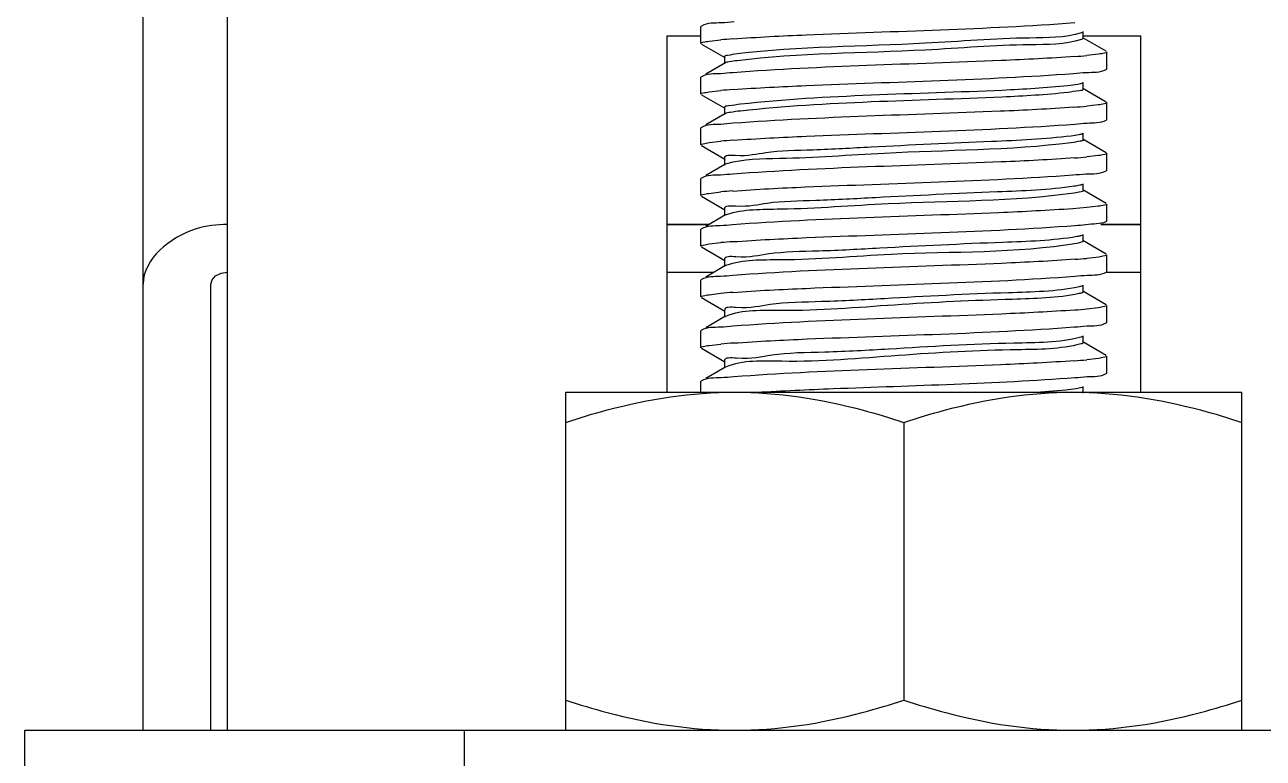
# Model space of a CAD drawing. Extents: x 69728788 to 150676229, y 20327566 to 43663798.
# Drawn here: x 75456034.6 to 75456201.4, y 20754355.6 to 20754454.4 of the extents above; entities that cross this region are included whole.
import ezdxf

# ---------------------------------------------------------------- set-up
doc = ezdxf.new("R2010")
doc.units = 0
doc.header["$LTSCALE"] = 1000
doc.header["$MEASUREMENT"] = 0
doc.layers.get('0').update_dxf_attribs({"linetype": 'CONTINUOUS'})
doc.layers.add('02___PRT_ALL_AXES', color=7, linetype='CONTINUOUS')

msp = doc.modelspace()

# ---------------------------------------------------------------- linework, layer by layer
at = {"color": 7, "linetype": 'Continuous'}
for p, q in [((75456061.92, 20754359.35), (75456061.92, 20755989.44)), ((75456050.54, 20754359.35), (75456050.54, 20755897.81)), ((75456125.73, 20754454.22), (75456125.67, 20754454.15)), ((75456125.67, 20754451.87), (75456125.67, 20754454.15)), ((75456177.08, 20754453.38), (75456176.92, 20754453.31)), ((75456177.15, 20754452.55), (75456177.15, 20754453.46)), ((75456121.12, 20754404.89), (75456121.12, 20754452.91)), ((75456125.73, 20754451.79), (75456128.9, 20754449.96)), ((75456126.76, 20754452.18), (75456128.36, 20754452.36)), ((75456180.24, 20754450.81), (75456177.08, 20754452.64)), ((75456184.86, 20754452.91), (75456184.86, 20754404.89)), ((75456128.82, 20754450.05), (75456128.82, 20754449.14)), ((75456179.21, 20754450.42), (75456177.62, 20754450.24)), ((75456180.31, 20754448.45), (75456180.31, 20754450.73)), ((75456128.9, 20754449.22), (75456126.31, 20754447.72)), ((75456180.24, 20754448.38), (75456180.31, 20754448.45)), ((75456125.73, 20754447.39), (75456125.67, 20754447.32)), ((75456125.67, 20754445.04), (75456125.67, 20754447.32)), ((75456177.15, 20754445.72), (75456177.15, 20754446.63)), ((75456125.73, 20754444.96), (75456128.9, 20754443.13)), ((75456126.77, 20754445.35), (75456128.36, 20754445.53)), ((75456180.24, 20754443.98), (75456177.08, 20754445.81)), ((75456179.17, 20754443.59), (75456177.63, 20754443.42)), ((75456180.31, 20754441.62), (75456180.31, 20754443.9)), ((75456128.9, 20754442.39), (75456126.31, 20754440.89)), ((75456128.82, 20754443.22), (75456128.82, 20754442.31)), ((75456180.24, 20754441.55), (75456180.31, 20754441.62)), ((75456125.73, 20754440.56), (75456125.67, 20754440.49)), ((75456125.67, 20754438.21), (75456125.67, 20754440.49)), ((75456126.77, 20754438.52), (75456128.36, 20754438.7)), ((75456180.24, 20754437.15), (75456177.08, 20754438.98)), ((75456177.15, 20754438.89), (75456177.15, 20754439.8)), ((75456125.73, 20754438.13), (75456128.9, 20754436.3)), ((75456179.22, 20754436.76), (75456177.62, 20754436.58)), ((75456180.31, 20754434.79), (75456180.31, 20754437.07)), ((75456128.9, 20754435.56), (75456126.31, 20754434.06)), ((75456128.82, 20754436.39), (75456128.82, 20754435.48)), ((75456129.09, 20754435.64), (75456128.9, 20754435.56)), ((75456125.73, 20754433.73), (75456125.67, 20754433.66)), ((75456125.67, 20754431.38), (75456125.67, 20754433.66)), ((75456180.24, 20754434.72), (75456180.31, 20754434.79)), ((75456126.74, 20754431.68), (75456128.36, 20754431.87)), ((75456180.24, 20754430.32), (75456177.08, 20754432.15)), ((75456177.15, 20754432.06), (75456177.15, 20754432.97)), ((75456125.73, 20754431.3), (75456128.9, 20754429.47)), ((75456180.31, 20754427.96), (75456180.31, 20754430.24)), ((75456128.9, 20754428.73), (75456126.31, 20754427.23)), ((75456128.82, 20754429.56), (75456128.82, 20754428.65)), ((75456129.03, 20754428.79), (75456128.9, 20754428.73)), ((75456177.64, 20754429.76), (75456175.77, 20754429.61)), ((75456179.18, 20754429.93), (75456177.64, 20754429.76)), ((75456126.74, 20754427.48), (75456121.12, 20754427.48)), ((75456125.73, 20754426.9), (75456125.67, 20754426.83)), ((75456125.67, 20754424.55), (75456125.67, 20754426.83)), ((75456184.86, 20754427.48), (75456179.54, 20754427.48)), ((75456180.24, 20754427.89), (75456180.31, 20754427.96)), ((75456126.77, 20754424.86), (75456128.36, 20754425.04)), ((75456180.24, 20754423.49), (75456177.08, 20754425.32)), ((75456177.15, 20754425.23), (75456177.15, 20754426.14)), ((75456125.73, 20754424.47), (75456128.9, 20754422.64)), ((75456180.31, 20754421.13), (75456180.31, 20754423.41)), ((75456128.9, 20754421.9), (75456126.31, 20754420.4)), ((75456128.82, 20754422.73), (75456128.82, 20754421.82)), ((75456128.98, 20754421.94), (75456128.9, 20754421.9)), ((75456179.23, 20754423.1), (75456177.62, 20754422.92)), ((75456121.12, 20754421.04), (75456127.41, 20754421.04)), ((75456125.73, 20754420.07), (75456125.67, 20754420)), ((75456125.67, 20754417.72), (75456125.67, 20754420)), ((75456180.24, 20754421.06), (75456180.31, 20754421.13)), ((75456180.31, 20754421.04), (75456184.86, 20754421.04)), ((75456059.65, 20754359.35), (75456059.65, 20754419.43)), ((75456177.08, 20754419.23), (75456176.58, 20754419.08)), ((75456180.24, 20754416.66), (75456177.08, 20754418.49)), ((75456177.15, 20754418.4), (75456177.15, 20754419.31)), ((75456125.73, 20754417.64), (75456128.9, 20754415.81)), ((75456126.76, 20754418.03), (75456128.36, 20754418.21)), ((75456128.9, 20754415.07), (75456126.31, 20754413.57)), ((75456128.82, 20754415.9), (75456128.82, 20754414.99)), ((75456128.98, 20754415.11), (75456128.9, 20754415.07)), ((75456179.22, 20754416.27), (75456177.62, 20754416.09)), ((75456180.31, 20754414.3), (75456180.31, 20754416.58)), ((75456180.24, 20754414.23), (75456180.31, 20754414.3)), ((75456125.73, 20754413.24), (75456125.67, 20754413.17)), ((75456125.67, 20754410.89), (75456125.67, 20754413.17)), ((75456177.08, 20754412.4), (75456176.82, 20754412.3)), ((75456180.24, 20754409.83), (75456177.08, 20754411.66)), ((75456177.15, 20754411.57), (75456177.15, 20754412.48)), ((75456125.73, 20754410.81), (75456128.9, 20754408.98)), ((75456126.77, 20754411.2), (75456128.34, 20754411.37)), ((75456128.82, 20754409.07), (75456128.82, 20754408.16)), ((75456128.96, 20754408.27), (75456128.9, 20754408.24)), ((75456179.22, 20754409.44), (75456177.63, 20754409.27)), ((75456180.31, 20754407.47), (75456180.31, 20754409.75)), ((75456128.9, 20754408.24), (75456126.31, 20754406.74)), ((75456180.24, 20754407.4), (75456180.31, 20754407.47)), ((75456125.73, 20754406.41), (75456125.67, 20754406.34)), ((75456125.67, 20754404.89), (75456125.67, 20754406.34)), ((75456174.79, 20754405.17), (75456171.39, 20754404.89)), ((75456177.08, 20754405.57), (75456176.99, 20754405.53)), ((75456177.15, 20754404.74), (75456177.15, 20754405.65)), ((75456034.6, 20754220.48), (75456034.6, 20754359.35)), ((75456034.6, 20754359.35), (75456271.38, 20754359.35)), ((75456093.8, 20754359.35), (75456093.8, 20754220.48))]:
    msp.add_line(p, q, dxfattribs=at)
msp.add_lwpolyline([(75456059.65, 20754419.43), (75456059.82, 20754420.05), (75456060.31, 20754420.57), (75456061.05, 20754420.92), (75456061.92, 20754421.04)], dxfattribs=at)
for centre, radius, start, end in [((75456136.56, 20754362.05), 90.67, 94.1755, 95.1892), ((75456169.4, 20754540.78), 90.91, 274.1695, 275.1881), ((75456136.6, 20754354.69), 91.21, 94.1602, 95.1879), ((75456169.19, 20754536.43), 93.39, 274.0964, 275.1853), ((75456136.59, 20754348.08), 90.99, 94.1671, 95.1881), ((75456169.41, 20754527.05), 90.84, 274.1697, 275.1896), ((75456136.51, 20754342.15), 90.09, 94.1912, 95.1919), ((75456129.55, 20754427.28), 1.6, 107.5093, 109.0409), ((75456136.59, 20754334.31), 91.1, 94.1644, 95.1876), ((75456129.4, 20754420.88), 1.14, 109.6781, 111.5053), ((75456169.48, 20754512.56), 90.01, 274.1972, 275.1888), ((75456136.56, 20754327.93), 90.65, 94.1774, 95.1884), ((75456169.42, 20754506.38), 90.65, 274.1773, 275.1883), ((75456136.72, 20754319.16), 92.59, 94.1134, 95.192), ((75456169.31, 20754500.79), 91.9, 274.134, 275.1927)]:
    msp.add_arc(centre, radius, start, end, dxfattribs=at)
for points, knots in [([(75456130.15, 20754454.78), (75456129.57, 20754454.74), (75456128.13, 20754454.55), (75456126.52, 20754454.67), (75456125.73, 20754454.22)], [0, 0, 0, 0, 0.388876, 1, 1, 1, 1]), ([(75456129.96, 20754452.49), (75456133.25, 20754452.73), (75456148.6, 20754453.48), (75456163.98, 20754453.78), (75456176.01, 20754454.67)], [0, 0, 0, 0, 0.214927, 1, 1, 1, 1]), ([(75456176.92, 20754453.31), (75456174.69, 20754452.59), (75456167.5, 20754452.73), (75456152.17, 20754451.42), (75456138.93, 20754451.48), (75456130.53, 20754450.46)], [0, 0, 0, 0, 0.151572, 0.453947, 1, 1, 1, 1]), ([(75456125.67, 20754451.87), (75456125.67, 20754451.97), (75456126.2, 20754452.07), (75456126.48, 20754452.14), (75456126.76, 20754452.18)], [0, 0, 0, 0, 0.27481, 1, 1, 1, 1]), ([(75456176.92, 20754452.4), (75456174.69, 20754451.68), (75456167.5, 20754451.82), (75456152.17, 20754450.51), (75456138.93, 20754450.57), (75456130.53, 20754449.55)], [0, 0, 0, 0, 0.151572, 0.453947, 1, 1, 1, 1]), ([(75456177.15, 20754452.55), (75456177.15, 20754452.52), (75456177.07, 20754452.45), (75456176.98, 20754452.42), (75456176.92, 20754452.4)], [0, 0, 0, 0, 0.333912, 1, 1, 1, 1]), ([(75456130.53, 20754450.46), (75456130.1, 20754450.41), (75456129.68, 20754450.29), (75456128.82, 20754450.21), (75456128.82, 20754450.05)], [0, 0, 0, 0, 0.730238, 1, 1, 1, 1]), ([(75456176.01, 20754450.11), (75456172.71, 20754449.87), (75456157.36, 20754449.12), (75456141.99, 20754448.82), (75456129.96, 20754447.93)], [0, 0, 0, 0, 0.215085, 1, 1, 1, 1]), ([(75456180.31, 20754450.73), (75456180.31, 20754450.63), (75456179.77, 20754450.53), (75456179.49, 20754450.46), (75456179.21, 20754450.42)], [0, 0, 0, 0, 0.274676, 1, 1, 1, 1]), ([(75456130.53, 20754449.55), (75456130.17, 20754449.5), (75456129.63, 20754449.42), (75456129.06, 20754449.32), (75456128.9, 20754449.22)], [0, 0, 0, 0, 0.654915, 1, 1, 1, 1]), ([(75456175.86, 20754447.83), (75456176.43, 20754447.87), (75456177.87, 20754448.05), (75456179.46, 20754447.93), (75456180.24, 20754448.38)], [0, 0, 0, 0, 0.388738, 1, 1, 1, 1]), ([(75456129.96, 20754447.93), (75456129.41, 20754447.89), (75456128.02, 20754447.71), (75456126.49, 20754447.82), (75456125.73, 20754447.39)], [0, 0, 0, 0, 0.3883, 1, 1, 1, 1]), ([(75456129.99, 20754445.66), (75456133.26, 20754445.9), (75456148.56, 20754446.65), (75456163.87, 20754446.95), (75456175.86, 20754447.83)], [0, 0, 0, 0, 0.21461, 1, 1, 1, 1]), ([(75456125.67, 20754445.04), (75456125.67, 20754445.15), (75456126.21, 20754445.24), (75456126.49, 20754445.31), (75456126.77, 20754445.35)], [0, 0, 0, 0, 0.274601, 1, 1, 1, 1]), ([(75456175.08, 20754446.18), (75456172.14, 20754445.85), (75456157.44, 20754445.04), (75456142.69, 20754444.95), (75456131, 20754443.68)], [0, 0, 0, 0, 0.20114, 1, 1, 1, 1]), ([(75456175.08, 20754445.27), (75456172.14, 20754444.94), (75456157.44, 20754444.13), (75456142.69, 20754444.04), (75456131, 20754442.77)], [0, 0, 0, 0, 0.20114, 1, 1, 1, 1]), ([(75456177.08, 20754446.55), (75456176.88, 20754446.43), (75456176.19, 20754446.33), (75456175.53, 20754446.23), (75456175.08, 20754446.18)], [0, 0, 0, 0, 0.338219, 1, 1, 1, 1]), ([(75456177.15, 20754445.72), (75456177.16, 20754445.53), (75456176.1, 20754445.48), (75456175.6, 20754445.33), (75456175.08, 20754445.27)], [0, 0, 0, 0, 0.267345, 1, 1, 1, 1]), ([(75456131, 20754443.68), (75456130.46, 20754443.62), (75456129.94, 20754443.46), (75456128.82, 20754443.42), (75456128.82, 20754443.22)], [0, 0, 0, 0, 0.733224, 1, 1, 1, 1]), ([(75456180.31, 20754443.9), (75456180.31, 20754443.79), (75456179.75, 20754443.7), (75456179.46, 20754443.63), (75456179.17, 20754443.59)], [0, 0, 0, 0, 0.274041, 1, 1, 1, 1]), ([(75456131, 20754442.77), (75456130.53, 20754442.72), (75456129.84, 20754442.62), (75456129.11, 20754442.51), (75456128.9, 20754442.39)], [0, 0, 0, 0, 0.663534, 1, 1, 1, 1]), ([(75456175.86, 20754443.27), (75456172.56, 20754443.03), (75456157.27, 20754442.29), (75456141.95, 20754441.99), (75456129.99, 20754441.11)], [0, 0, 0, 0, 0.216352, 1, 1, 1, 1]), ([(75456129.99, 20754441.11), (75456129.43, 20754441.06), (75456128.04, 20754440.89), (75456126.49, 20754441), (75456125.73, 20754440.56)], [0, 0, 0, 0, 0.388384, 1, 1, 1, 1]), ([(75456129.97, 20754438.83), (75456133.27, 20754439.07), (75456148.62, 20754439.82), (75456163.98, 20754440.12), (75456176.01, 20754441.01)], [0, 0, 0, 0, 0.215085, 1, 1, 1, 1]), ([(75456176.01, 20754441.01), (75456176.56, 20754441.05), (75456177.95, 20754441.23), (75456179.49, 20754441.12), (75456180.24, 20754441.55)], [0, 0, 0, 0, 0.388334, 1, 1, 1, 1]), ([(75456125.67, 20754438.21), (75456125.67, 20754438.31), (75456126.21, 20754438.41), (75456126.49, 20754438.48), (75456126.77, 20754438.52)], [0, 0, 0, 0, 0.274662, 1, 1, 1, 1]), ([(75456175.54, 20754439.4), (75456171.98, 20754438.96), (75456162.99, 20754438.57), (75456151.29, 20754438.07), (75456141.38, 20754437.48), (75456134.79, 20754437.4), (75456131.76, 20754436.56), (75456128.82, 20754436.88), (75456128.82, 20754436.39)], [0, 0, 0, 0, 0.230176, 0.576529, 0.743488, 0.879422, 0.968255, 1, 1, 1, 1]), ([(75456175.54, 20754438.49), (75456167.2, 20754437.45), (75456154, 20754437.51), (75456138.63, 20754436.25), (75456131.39, 20754436.33), (75456129.09, 20754435.64)], [0, 0, 0, 0, 0.541764, 0.845341, 1, 1, 1, 1]), ([(75456177.08, 20754439.72), (75456176.92, 20754439.63), (75456176.39, 20754439.53), (75456175.88, 20754439.45), (75456175.54, 20754439.4)], [0, 0, 0, 0, 0.347289, 1, 1, 1, 1]), ([(75456177.15, 20754438.89), (75456177.16, 20754438.74), (75456176.35, 20754438.66), (75456175.95, 20754438.54), (75456175.54, 20754438.49)], [0, 0, 0, 0, 0.270713, 1, 1, 1, 1]), ([(75456180.31, 20754437.07), (75456180.31, 20754436.97), (75456179.78, 20754436.87), (75456179.49, 20754436.8), (75456179.22, 20754436.76)], [0, 0, 0, 0, 0.274807, 1, 1, 1, 1]), ([(75456176.01, 20754436.45), (75456172.72, 20754436.21), (75456157.37, 20754435.46), (75456142, 20754435.16), (75456129.97, 20754434.27)], [0, 0, 0, 0, 0.215022, 1, 1, 1, 1]), ([(75456129.97, 20754434.27), (75456129.42, 20754434.23), (75456128.03, 20754434.06), (75456126.49, 20754434.17), (75456125.73, 20754433.73)], [0, 0, 0, 0, 0.388342, 1, 1, 1, 1]), ([(75456129.93, 20754431.99), (75456133.19, 20754432.24), (75456148.47, 20754432.98), (75456163.77, 20754433.29), (75456175.77, 20754434.16)], [0, 0, 0, 0, 0.213673, 1, 1, 1, 1]), ([(75456175.77, 20754434.16), (75456176.36, 20754434.2), (75456177.82, 20754434.39), (75456179.45, 20754434.26), (75456180.24, 20754434.72)], [0, 0, 0, 0, 0.389021, 1, 1, 1, 1]), ([(75456125.67, 20754431.38), (75456125.67, 20754431.48), (75456126.19, 20754431.58), (75456126.47, 20754431.65), (75456126.74, 20754431.68)], [0, 0, 0, 0, 0.275147, 1, 1, 1, 1]), ([(75456175.95, 20754432.63), (75456172.51, 20754432.13), (75456163.58, 20754431.8), (75456151.88, 20754431.26), (75456141.78, 20754430.67), (75456134.99, 20754430.6), (75456131.86, 20754429.73), (75456128.83, 20754430.07), (75456128.82, 20754429.56)], [0, 0, 0, 0, 0.22028, 0.567606, 0.737398, 0.87635, 0.967433, 1, 1, 1, 1]), ([(75456175.95, 20754431.72), (75456167.67, 20754430.52), (75456154.34, 20754430.75), (75456138.85, 20754429.4), (75456131.41, 20754429.54), (75456129.07, 20754428.8)], [0, 0, 0, 0, 0.534412, 0.843488, 1, 1, 1, 1]), ([(75456177.08, 20754432.89), (75456176.96, 20754432.82), (75456176.57, 20754432.73), (75456176.19, 20754432.66), (75456175.95, 20754432.63)], [0, 0, 0, 0, 0.358669, 1, 1, 1, 1]), ([(75456177.15, 20754432.06), (75456177.15, 20754431.95), (75456176.57, 20754431.84), (75456176.25, 20754431.76), (75456175.95, 20754431.72)], [0, 0, 0, 0, 0.275759, 1, 1, 1, 1]), ([(75456180.31, 20754430.24), (75456180.31, 20754430.13), (75456179.76, 20754430.04), (75456179.47, 20754429.97), (75456179.18, 20754429.93)], [0, 0, 0, 0, 0.274154, 1, 1, 1, 1]), ([(75456175.77, 20754429.61), (75456172.45, 20754429.37), (75456157.17, 20754428.62), (75456141.87, 20754428.33), (75456129.93, 20754427.44)], [0, 0, 0, 0, 0.217447, 1, 1, 1, 1]), ([(75456061.92, 20754427.48), (75456060.46, 20754427.48), (75456055.72, 20754427.02), (75456050.54, 20754422.84), (75456050.54, 20754419.43)], [0, 0, 0, 0, 0.300361, 1, 1, 1, 1]), ([(75456129.93, 20754427.44), (75456129.38, 20754427.4), (75456128, 20754427.22), (75456126.48, 20754427.33), (75456125.73, 20754426.9)], [0, 0, 0, 0, 0.388213, 1, 1, 1, 1]), ([(75456129.98, 20754425.17), (75456133.28, 20754425.41), (75456148.64, 20754426.16), (75456164.03, 20754426.46), (75456176.06, 20754427.35)], [0, 0, 0, 0, 0.215338, 1, 1, 1, 1]), ([(75456176.06, 20754427.35), (75456177.03, 20754427.42), (75456178.39, 20754427.61), (75456179.86, 20754427.67), (75456180.24, 20754427.89)], [0, 0, 0, 0, 0.68639, 1, 1, 1, 1]), ([(75456176.3, 20754425.85), (75456173.01, 20754425.29), (75456164.14, 20754425.03), (75456152.46, 20754424.45), (75456142.18, 20754423.86), (75456135.2, 20754423.79), (75456131.96, 20754422.89), (75456128.83, 20754423.26), (75456128.82, 20754422.73)], [0, 0, 0, 0, 0.209979, 0.558257, 0.731004, 0.873118, 0.966571, 1, 1, 1, 1]), ([(75456177.08, 20754426.06), (75456176.99, 20754426.01), (75456176.73, 20754425.93), (75456176.46, 20754425.88), (75456176.3, 20754425.85)], [0, 0, 0, 0, 0.373344, 1, 1, 1, 1]), ([(75456177.15, 20754425.23), (75456177.15, 20754425.15), (75456176.75, 20754425.03), (75456176.51, 20754424.98), (75456176.3, 20754424.94)], [0, 0, 0, 0, 0.283339, 1, 1, 1, 1]), ([(75456125.67, 20754424.55), (75456125.67, 20754424.66), (75456126.21, 20754424.75), (75456126.49, 20754424.82), (75456126.77, 20754424.86)], [0, 0, 0, 0, 0.274594, 1, 1, 1, 1]), ([(75456176.3, 20754424.94), (75456168.06, 20754423.54), (75456154.56, 20754424.03), (75456139, 20754422.49), (75456131.34, 20754422.79), (75456129.02, 20754421.95)], [0, 0, 0, 0, 0.528851, 0.843743, 1, 1, 1, 1]), ([(75456180.31, 20754423.41), (75456180.31, 20754423.31), (75456179.78, 20754423.21), (75456179.5, 20754423.14), (75456179.23, 20754423.1)], [0, 0, 0, 0, 0.274924, 1, 1, 1, 1]), ([(75456176.06, 20754422.8), (75456172.78, 20754422.55), (75456157.41, 20754421.8), (75456142.03, 20754421.5), (75456129.98, 20754420.62)], [0, 0, 0, 0, 0.214455, 1, 1, 1, 1]), ([(75456129.98, 20754420.62), (75456129.43, 20754420.57), (75456128.03, 20754420.4), (75456126.49, 20754420.51), (75456125.73, 20754420.07)], [0, 0, 0, 0, 0.388343, 1, 1, 1, 1]), ([(75456129.95, 20754418.34), (75456133.25, 20754418.58), (75456148.61, 20754419.33), (75456163.99, 20754419.63), (75456176.02, 20754420.52)], [0, 0, 0, 0, 0.214943, 1, 1, 1, 1]), ([(75456176.02, 20754420.52), (75456176.57, 20754420.56), (75456177.96, 20754420.74), (75456179.49, 20754420.63), (75456180.24, 20754421.06)], [0, 0, 0, 0, 0.388272, 1, 1, 1, 1]), ([(75456176.58, 20754419.08), (75456173.47, 20754418.43), (75456164.67, 20754418.29), (75456153.05, 20754417.64), (75456142.58, 20754417.05), (75456135.4, 20754416.98), (75456132.07, 20754416.05), (75456128.83, 20754416.45), (75456128.82, 20754415.9)], [0, 0, 0, 0, 0.199256, 0.548462, 0.724288, 0.869719, 0.965654, 1, 1, 1, 1]), ([(75456177.15, 20754418.4), (75456177.15, 20754418.34), (75456176.9, 20754418.24), (75456176.73, 20754418.2), (75456176.58, 20754418.17)], [0, 0, 0, 0, 0.295385, 1, 1, 1, 1]), ([(75456125.67, 20754417.72), (75456125.67, 20754417.82), (75456126.2, 20754417.92), (75456126.49, 20754417.99), (75456126.76, 20754418.03)], [0, 0, 0, 0, 0.274754, 1, 1, 1, 1]), ([(75456176.58, 20754418.17), (75456173.65, 20754417.55), (75456165.31, 20754417.38), (75456151.9, 20754416.76), (75456139.19, 20754415.62), (75456131.31, 20754416.03), (75456128.98, 20754415.11)], [0, 0, 0, 0, 0.188337, 0.521626, 0.842621, 1, 1, 1, 1]), ([(75456176.02, 20754415.96), (75456172.73, 20754415.72), (75456157.37, 20754414.97), (75456141.99, 20754414.67), (75456129.95, 20754413.78)], [0, 0, 0, 0, 0.214948, 1, 1, 1, 1]), ([(75456180.31, 20754416.58), (75456180.31, 20754416.48), (75456179.77, 20754416.38), (75456179.49, 20754416.31), (75456179.22, 20754416.27)], [0, 0, 0, 0, 0.274744, 1, 1, 1, 1]), ([(75456129.95, 20754413.78), (75456129.4, 20754413.74), (75456128.02, 20754413.56), (75456126.49, 20754413.67), (75456125.73, 20754413.24)], [0, 0, 0, 0, 0.388278, 1, 1, 1, 1]), ([(75456130.08, 20754411.52), (75456133.38, 20754411.76), (75456148.66, 20754412.5), (75456163.97, 20754412.8), (75456175.94, 20754413.68)], [0, 0, 0, 0, 0.215823, 1, 1, 1, 1]), ([(75456175.94, 20754413.68), (75456176.5, 20754413.72), (75456177.91, 20754413.9), (75456179.48, 20754413.79), (75456180.24, 20754414.23)], [0, 0, 0, 0, 0.388556, 1, 1, 1, 1]), ([(75456176.82, 20754412.3), (75456173.9, 20754411.52), (75456165.15, 20754411.6), (75456153.63, 20754410.82), (75456142.99, 20754410.24), (75456135.61, 20754410.18), (75456132.18, 20754409.21), (75456128.82, 20754409.63), (75456128.82, 20754409.07)], [0, 0, 0, 0, 0.188093, 0.538199, 0.717239, 0.866148, 0.964697, 1, 1, 1, 1]), ([(75456125.67, 20754410.89), (75456125.67, 20754410.99), (75456126.21, 20754411.09), (75456126.49, 20754411.16), (75456126.77, 20754411.2)], [0, 0, 0, 0, 0.274641, 1, 1, 1, 1]), ([(75456176.82, 20754411.39), (75456174.06, 20754410.65), (75456165.75, 20754410.68), (75456152.34, 20754409.93), (75456139.41, 20754408.74), (75456131.31, 20754409.26), (75456128.96, 20754408.27)], [0, 0, 0, 0, 0.178189, 0.513127, 0.84056, 1, 1, 1, 1]), ([(75456177.15, 20754411.57), (75456177.15, 20754411.53), (75456177.02, 20754411.44), (75456176.9, 20754411.41), (75456176.82, 20754411.39)], [0, 0, 0, 0, 0.315698, 1, 1, 1, 1]), ([(75456175.94, 20754409.13), (75456172.65, 20754408.89), (75456157.37, 20754408.14), (75456142.06, 20754407.84), (75456130.08, 20754406.96)], [0, 0, 0, 0, 0.215258, 1, 1, 1, 1]), ([(75456180.31, 20754409.75), (75456180.31, 20754409.65), (75456179.78, 20754409.55), (75456179.5, 20754409.48), (75456179.22, 20754409.44)], [0, 0, 0, 0, 0.274816, 1, 1, 1, 1]), ([(75456130.08, 20754406.96), (75456129.51, 20754406.92), (75456128.09, 20754406.74), (75456126.51, 20754406.86), (75456125.73, 20754406.41)], [0, 0, 0, 0, 0.388684, 1, 1, 1, 1]), ([(75456133.22, 20754404.89), (75456136.63, 20754405.08), (75456150.9, 20754405.74), (75456165.19, 20754406.06), (75456176.02, 20754406.86)], [0, 0, 0, 0, 0.239388, 1, 1, 1, 1]), ([(75456176.02, 20754406.86), (75456176.57, 20754406.9), (75456177.96, 20754407.08), (75456179.49, 20754406.97), (75456180.24, 20754407.4)], [0, 0, 0, 0, 0.38829, 1, 1, 1, 1]), ([(75456176.99, 20754405.53), (75456176.74, 20754405.43), (75456176, 20754405.31), (75456175.26, 20754405.22), (75456174.79, 20754405.17)], [0, 0, 0, 0, 0.362331, 1, 1, 1, 1])]:
    msp.add_open_spline(points, degree=3, knots=knots, dxfattribs=at)
at = {"layer": '02___PRT_ALL_AXES', "color": 7, "linetype": 'Continuous'}
for p, q in [((75456125.67, 20754451.87), (75456125.67, 20754454.15)), ((75456121.12, 20754452.91), (75456125.67, 20754452.91)), ((75456177.08, 20754452.91), (75456184.86, 20754452.91)), ((75456180.31, 20754448.45), (75456180.31, 20754450.73)), ((75456125.67, 20754445.04), (75456125.67, 20754447.32)), ((75456180.31, 20754441.62), (75456180.31, 20754443.9)), ((75456125.67, 20754438.21), (75456125.67, 20754440.49)), ((75456180.31, 20754434.79), (75456180.31, 20754437.07)), ((75456125.67, 20754431.38), (75456125.67, 20754433.66)), ((75456180.31, 20754427.96), (75456180.31, 20754430.24)), ((75456121.12, 20754427.48), (75456126.73, 20754427.48)), ((75456125.67, 20754424.55), (75456125.67, 20754426.83)), ((75456179.53, 20754427.48), (75456184.86, 20754427.48)), ((75456180.31, 20754421.13), (75456180.31, 20754423.41)), ((75456125.67, 20754417.72), (75456125.67, 20754420)), ((75456180.31, 20754414.3), (75456180.31, 20754416.58)), ((75456125.67, 20754410.89), (75456125.67, 20754413.17)), ((75456180.31, 20754407.47), (75456180.31, 20754409.75)), ((75456125.67, 20754404.89), (75456125.67, 20754406.34)), ((75456107.46, 20754359.35), (75456107.46, 20754404.89)), ((75456107.46, 20754404.89), (75456198.52, 20754404.89)), ((75456198.52, 20754359.35), (75456198.52, 20754404.89)), ((75456152.99, 20754400.82), (75456152.99, 20754363.42))]:
    msp.add_line(p, q, dxfattribs=at)
for points, knots in [([(75456107.46, 20754400.82), (75456109.3, 20754401.44), (75456116.69, 20754403.68), (75456124.44, 20754404.89), (75456130.22, 20754404.89)], [0, 0, 0, 0, 0.2519, 1, 1, 1, 1]), ([(75456130.22, 20754404.89), (75456136, 20754404.89), (75456143.76, 20754403.68), (75456151.14, 20754401.44), (75456152.99, 20754400.82)], [0, 0, 0, 0, 0.7481, 1, 1, 1, 1]), ([(75456152.99, 20754400.82), (75456154.84, 20754401.44), (75456162.22, 20754403.68), (75456169.98, 20754404.89), (75456175.76, 20754404.89)], [0, 0, 0, 0, 0.2519, 1, 1, 1, 1]), ([(75456175.76, 20754404.89), (75456181.54, 20754404.89), (75456189.29, 20754403.68), (75456196.68, 20754401.44), (75456198.52, 20754400.82)], [0, 0, 0, 0, 0.7481, 1, 1, 1, 1]), ([(75456107.46, 20754363.42), (75456109.3, 20754362.81), (75456116.69, 20754360.56), (75456124.44, 20754359.35), (75456130.22, 20754359.35)], [0, 0, 0, 0, 0.2519, 1, 1, 1, 1]), ([(75456130.22, 20754359.35), (75456136, 20754359.35), (75456143.76, 20754360.56), (75456151.14, 20754362.81), (75456152.99, 20754363.42)], [0, 0, 0, 0, 0.7481, 1, 1, 1, 1]), ([(75456152.99, 20754363.42), (75456154.84, 20754362.81), (75456162.22, 20754360.56), (75456169.98, 20754359.35), (75456175.76, 20754359.35)], [0, 0, 0, 0, 0.2519, 1, 1, 1, 1]), ([(75456175.76, 20754359.35), (75456181.54, 20754359.35), (75456189.29, 20754360.56), (75456196.68, 20754362.81), (75456198.52, 20754363.42)], [0, 0, 0, 0, 0.7481, 1, 1, 1, 1])]:
    msp.add_open_spline(points, degree=3, knots=knots, dxfattribs=at)

doc.saveas('drawing.dxf')
